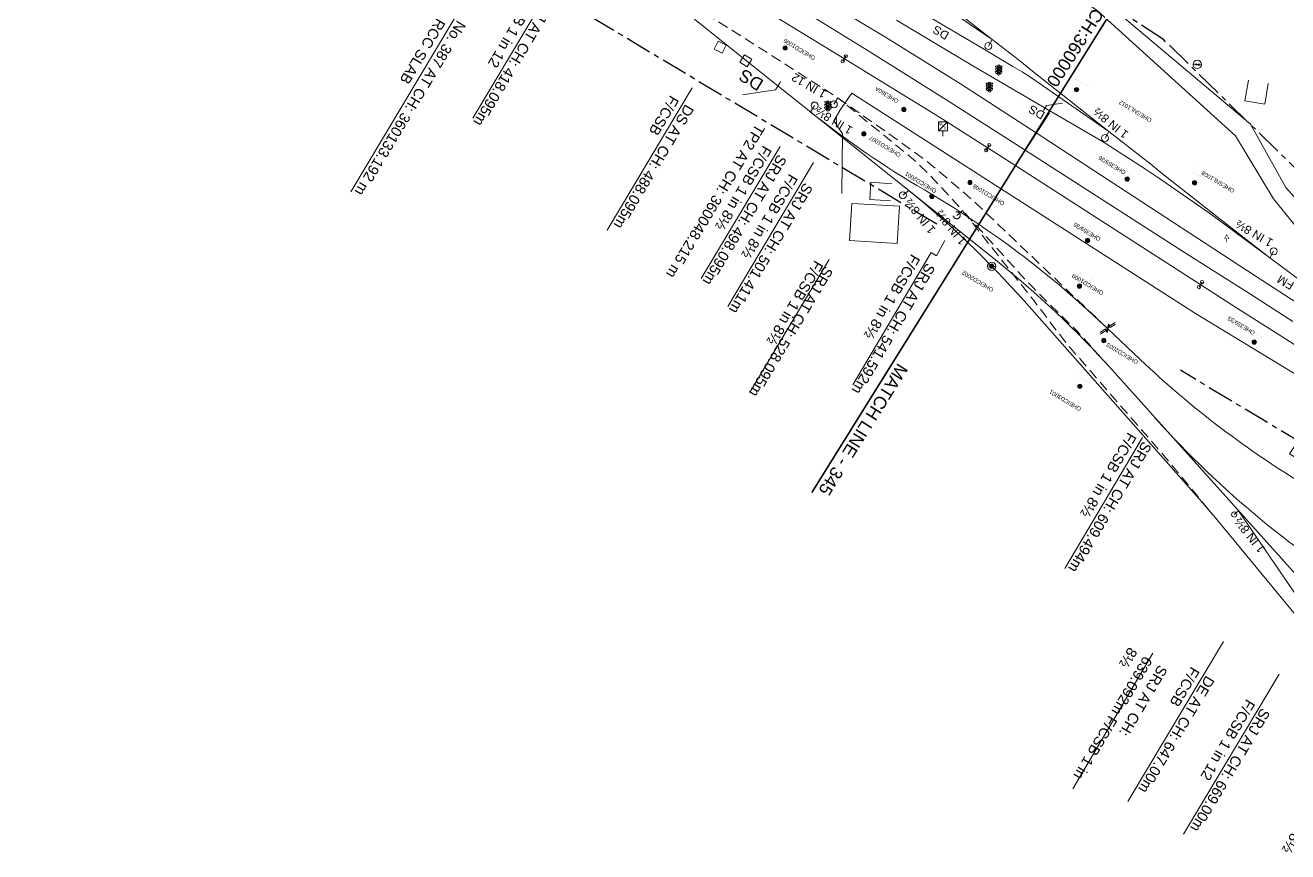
# Model space of a CAD drawing. Header units: metres. Extents: x 593168 to 611286, y 3401475 to 3412398.
# Drawn here: x 593867.4 to 594169.1, y 3411626.3 to 3411823.9 of the extents above; entities that cross this region are included whole.
import ezdxf

# ---------------------------------------------------------------- set-up
doc = ezdxf.new("R2010")
doc.units = ezdxf.units.M
doc.header["$MEASUREMENT"] = 0
for name, pattern in [('CENTER', [2, 1.25, -0.25, 0.25, -0.25]), ('DASHED', [0.75, 0.5, -0.25]), ('PHANTOM2', [1.25, 0.625, -0.125, 0.125, -0.125, 0.125, -0.125])]:
    doc.linetypes.add(name, pattern=pattern)
for name, color, linetype, lineweight in [('BRIDGE DETAILS PLAN', 7, 'Continuous', 0), ('CL OF RAILWAYTRACK', 7, 'Continuous', 30), ('Electric Pole', 251, 'Continuous', 0), ('Exg track', 7, 'Continuous', 0), ("EXG. TP CH's", 7, 'Continuous', 0), ('Existing IR Chainage', 7, 'Continuous', 0), ('Existing IR Track', 143, 'Continuous', 0), ('Fence', 251, 'F-LINE', 0), ('IR PROP. DETAILS', 190, 'Continuous', 0), ('OHE MAST', 8, 'Continuous', 0), ('OHE MAST TEXT', 8, 'Continuous', 0), ("SANEHWAL STN. SRJ'S", 251, 'Continuous', 0), ('SH.NOS', 251, 'Continuous', 0), ('Shed', 251, 'Continuous', 0), ('Sign Board', 251, 'Continuous', 0), ('Stage', 11, 'Continuous', 0), ('Subroad Edge', 34, 'Continuous', 0), ('WL', 7, 'Continuous', 0)]:
    doc.layers.add(name, color=color, linetype=linetype, lineweight=lineweight)
doc.layers.add('Existing Railway Boundary', color=7, linetype='CENTER')
doc.layers.add('MATCH LINE', color=7, linetype='Continuous')
doc.styles.add('CUT-FILL', font='cut-fill.shx', dxfattribs={"height": 2})
doc.styles.get("Standard").update_dxf_attribs({"font": 'arial.ttf'})
doc.styles.add('Style-Arial', font='arial.ttf')
doc.linetypes.add('F-LINE', pattern='A,0.6,["X",Standard,S=0.3,R=0,X=0,Y=-0.15],0.1', length=0.7)

# ---------------------------------------------------------------- blocks, each defined once
blk = doc.blocks.new('EP')
blk.add_hatch(color=8).paths.add_polyline_path([(-0.21, -0.05), (-0.21, 0.16), (-0.93, -0.01), (-0.31, 0.07), (-0.31, -0.19), (0.31, 0), (0.31, -0.24), (0.94, -0.01), (0.41, -0.1), (0.43, 0.15)])
at = {"color": 8}
for p, q in [((-0.93, -0.01), (-0.21, 0.16)), ((-0.31, 0.07), (-0.93, -0.01)), ((-0.31, -0.19), (-0.31, 0.07)), ((0.31, 0), (-0.31, -0.19)), ((-0.21, 0.16), (-0.21, -0.05)), ((-0.21, -0.05), (0.43, 0.15)), ((0.31, -0.24), (0.31, 0)), ((0.43, 0.15), (0.41, -0.1)), ((0.94, -0.01), (0.31, -0.24)), ((0.41, -0.1), (0.94, -0.01))]:
    blk.add_line(p, q, dxfattribs=at)
blk.add_circle((0, 0), 1, dxfattribs=at)
blk = doc.blocks.new('SIG')
for color, points in [(1, [(-0.22, 0.42, 0.180295), (-0.01, 0.33, -0.00255), (0.01, 0.33, -0.00255), (0.02, 0.33, 0.180295), (0.23, 0.42, -0.002654), (0.25, 0.44, 0.184495), (0.33, 0.65, 1.000001), (-0.32, 0.65, 0.184495), (-0.24, 0.44, -0.002654)]), (2, [(0.23, -0.23, -0.002654), (0.25, -0.21, 0.184495), (0.33, 0.01, 1.000001), (-0.32, 0.01, 0.184495), (-0.24, -0.21, -0.002654), (-0.22, -0.23, 0.180295), (-0.01, -0.32, -0.00255), (0.01, -0.32, -0.00255), (0.02, -0.32, 0.180295)]), (3, [(0.23, -0.88, -0.002654), (0.25, -0.86, 0.184495), (0.33, -0.64, 1.000001), (-0.32, -0.64, 0.184495), (-0.24, -0.86, -0.002654), (-0.22, -0.88, 0.395599)])]:
    blk.add_hatch(color=color).paths.add_polyline_path(points)
for p, q in [((-0.31, 0.98), (-0.32, -0.9)), ((0.33, -0.9), (0.32, 0.98))]:
    blk.add_line(p, q)
for points in [[(-0.31, 0.98), (-0.81, 0.98, 0.198758), (-0.42, 0.41, 0.003814), (-0.31, 0.39, 0.003814)], [(-0.31, 0.33), (-0.81, 0.33, 0.198758), (-0.42, -0.23, 0.003727), (-0.32, -0.26, 0.003727)], [(0.32, 0.98), (0.82, 0.98, -0.198758), (0.44, 0.41, -0.003814), (0.32, 0.39, -0.003814)], [(0.32, 0.33), (0.82, 0.33, -0.198758), (0.44, -0.23, -0.003727), (0.33, -0.26, -0.003727)], [(-0.32, -0.32), (-0.81, -0.32, 0.198758), (-0.42, -0.88, 0.003639), (-0.32, -0.9)], [(0.33, -0.32), (0.82, -0.32, -0.198758), (0.44, -0.88, -0.003639), (0.33, -0.9)]]:
    blk.add_lwpolyline(points, format="xyb")
for centre, radius, start, end in [((0.01, 0.91), 0.324, 12.4049, 167.5951), ((0.01, 0.81), 0.357, 27.7578, 152.2422), ((0.01, -0.9), 0.324, 181.4572, 358.5428)]:
    blk.add_arc(centre, radius, start, end)
blk = doc.blocks.new('WL')
at = {"layer": 'WL'}
for p, q in [((1.07, 3.42), (-1.06, 3.42)), ((-1.06, 3.42), (-1.06, 1.29)), ((1.07, 1.29), (1.07, 3.42)), ((-1.06, 1.29), (1.07, 1.29)), ((0, 1.29), (0, 0))]:
    blk.add_line(p, q, dxfattribs=at)
blk.add_lwpolyline([(-1.06, 1.29), (1.07, 3.42)], dxfattribs=at)
at = {"layer": 'WL', "style": 'CUT-FILL'}
for s, p in [('W', (-0.08, 3.25)), ('L', (0.61, 2.26))]:
    blk.add_text(s, height=0.739, rotation=180, dxfattribs=at).set_placement(p)
blk = doc.blocks.new('TSB8')
at = {"layer": 'SH.NOS', "const_width": 0.132}
blk.add_lwpolyline([(-0.51, 0.84), (0.54, 0.84), (0, 1.85)], close=True, dxfattribs=at)
at = {"layer": 'SH.NOS', "const_width": 0.142}
blk.add_lwpolyline([(0, 0.84), (0, 0)], dxfattribs=at)
at = {"layer": 'SH.NOS', "style": 'CUT-FILL'}
blk.add_text('8', height=0.2, dxfattribs=at).set_placement((-0.05, 1.03))
blk = doc.blocks.new('OHE MAST')
h = blk.add_hatch(color=253)
h.dxf.hatch_style = 1
edge = h.paths.add_edge_path()
edge.add_arc((0, 0), 0.514, 0, 360)
at = {"color": 253, "const_width": 0.01}
for points in [[(-1.03, -1.71), (0, 0)], [(-3.09, -2.23), (-2.32, -0.94), (0.26, -2.49), (-0.52, -3.77)]]:
    blk.add_lwpolyline(points, dxfattribs=at)
at = {"color": 253}
blk.add_circle((0, 0), 0.514, dxfattribs=at)

msp = doc.modelspace()

# ---------------------------------------------------------------- linework, layer by layer
at = {"layer": 'BRIDGE DETAILS PLAN', "lineweight": 13, "flags": 128}
msp.add_lwpolyline([(593990.3363, 3411859.609), (593945.2701, 3411784.0394)], dxfattribs=at)
at = {"layer": 'CL OF RAILWAYTRACK', "linetype": 'Continuous', "lineweight": 13, "flags": 128}
for points in [[(594127.8909, 3411752.8139), (594126.6238, 3411751.9749), (594126.3303, 3411752.4181), (594125.8733, 3411750.7746), (594125.551, 3411751.2614), (594124.2859, 3411750.4237)], [(594127.9679, 3411752.4233), (594126.7009, 3411751.5843), (594126.4074, 3411752.0274), (594125.9504, 3411750.384), (594125.6281, 3411750.8707), (594124.363, 3411750.033)]]:
    msp.add_lwpolyline(points, dxfattribs=at)
at = {"layer": 'Exg track'}
for p, q in [((594098.5293, 3411820.4394), (594097.6046, 3411818.885)), ((594061.5913, 3411806.5156), (594060.6666, 3411804.9612)), ((594126.4004, 3411798.4431), (594125.4757, 3411796.8887)), ((594164.8487, 3411768.2735), (594165.7734, 3411769.8279)), ((594157.3824, 3411707.7468), (594156.3358, 3411706.8839))]:
    msp.add_line(p, q, dxfattribs=at)
at = {"layer": 'Exg track', "elevation": 256.628}
msp.add_lwpolyline([(594110.7885, 3411803.4858), (594111.4602, 3411804.6369), (594115.3132, 3411805.2043)], dxfattribs=at)
at = {"layer": 'Exg track'}
for centre, radius in [((594097.6046, 3411818.885), 0.8325), ((594060.6666, 3411804.9612), 0.8325), ((594125.4757, 3411796.8887), 0.8325), ((594165.7734, 3411769.8279), 0.8325), ((594156.3358, 3411706.8839), 0.6244)]:
    msp.add_circle(centre, radius, dxfattribs=at)
at = {"layer": "EXG. TP CH's", "color": 7, "lineweight": 0, "flags": 128}
for points in [[(594062.8011, 3411815.2386), (594063.5422, 3411816.4319)], [(594097.0751, 3411793.9924), (594097.8161, 3411795.1857)], [(594147.933, 3411761.2622), (594148.6741, 3411762.4555)]]:
    msp.add_lwpolyline(points, dxfattribs=at)
at = {"layer": "EXG. TP CH's", "color": 7, "lineweight": 0}
for centre in [(594062.8011, 3411815.2386), (594063.5422, 3411816.4319), (594097.8161, 3411795.1857), (594097.0751, 3411793.9924), (594147.933, 3411761.2622), (594148.6741, 3411762.4555)]:
    msp.add_circle(centre, 0.375, dxfattribs=at)
at = {"layer": 'Existing IR Chainage', "color": 7, "linetype": 'Continuous', "lineweight": 13, "flags": 128}
msp.add_lwpolyline([(594112.1991, 3411802.9293), (594104.0777, 3411790.3181)], dxfattribs=at)
at = {"layer": 'Existing IR Track', "color": 88, "linetype": 'DASHED', "ltscale": 5}
msp.add_line((594091.4262, 3411779.5683), (594090.0307, 3411778.4177), dxfattribs=at)
at = {"layer": 'Existing IR Track', "flags": 128}
for points in [[(594175.1556, 3411760.6486), (594164.8487, 3411768.2735), (594150.7709, 3411779.2873), (594138.8486, 3411788.689), (594136.4033, 3411790.6737), (594133.9127, 3411792.5851), (594126.4004, 3411798.4431), (594108.5333, 3411812.5874), (594104.6856, 3411815.6591), (594098.5293, 3411820.4394), (594081.1584, 3411834.074)], [(594098.5293, 3411820.4394), (594080.2895, 3411832.9917)], [(594172.7046, 3411756.6344), (594161.5646, 3411763.7947), (594147.5645, 3411772.9255), (594130.5802, 3411784.0368), (594110.6468, 3411797.1149), (594090.9736, 3411809.8861), (594073.0053, 3411821.0304), (594057.2332, 3411830.5704)], [(594126.4004, 3411798.4431), (594107.6709, 3411811.4546), (594105.678, 3411812.6922), (594103.4639, 3411814.0271), (594096.6732, 3411818.0956), (594078.4392, 3411828.8478)], [(594182.716, 3411739.8767), (594167.9479, 3411749.2577), (594156.9131, 3411756.3452), (594142.3296, 3411765.6846), (594101.8933, 3411791.7248), (594085.8784, 3411801.8772), (594065.0689, 3411814.6802), (594047.2465, 3411825.5304)], [(594170.3863, 3411753.0684), (594159.3252, 3411760.1143), (594145.1366, 3411769.1196), (594104.1669, 3411795.4312), (594087.448, 3411806.1138), (594068.6127, 3411817.9029), (594054.1185, 3411826.7874)], [(594164.8487, 3411768.2735), (594150.4398, 3411778.9533), (594138.0294, 3411787.5089), (594135.3528, 3411789.2991), (594132.6687, 3411791.0693), (594125.2819, 3411795.8184), (594109.4486, 3411805.037), (594093.8465, 3411814.1532), (594075.6643, 3411825.0567)], [(594213.1074, 3411645.6773), (594127.0822, 3411741.534)], [(594190.9467, 3411658.6947), (594157.3948, 3411707.7571)], [(594207.2956, 3411638.8654), (594152.5838, 3411705.2245)]]:
    msp.add_lwpolyline(points, dxfattribs=at)
at = {"layer": 'Existing IR Track', "color": 88, "linetype": 'DASHED', "ltscale": 5, "flags": 128}
for points in [[(594126.0393, 3411751.3715), (594094.1427, 3411781.7816), (594084.9866, 3411789.6554), (594081.8744, 3411792.0925), (594079.2064, 3411794.076), (594061.5913, 3411806.5156), (594049.5327, 3411814.2402), (594040.2822, 3411820.1639), (594025.8244, 3411829.2481), (594019.0075, 3411833.4775)], [(594152.5838, 3411705.2245), (594140.3497, 3411720.063), (594116.1505, 3411747.9282), (594108.5092, 3411757.9874), (594091.4241, 3411779.5667), (594083.6955, 3411787.9301), (594080.9645, 3411790.6235), (594079.7138, 3411791.7712), (594061.5913, 3411806.5156)], [(594127.0822, 3411741.534), (594118.8352, 3411750.7235), (594109.9713, 3411759.4249), (594108.1305, 3411761.3172), (594106.8534, 3411762.5917), (594091.4302, 3411779.5673)]]:
    msp.add_lwpolyline(points, dxfattribs=at)
at = {"layer": 'Existing IR Track', "flags": 128}
for points in [[(594765.4998, 3411359.2689), (594383.5182, 3411587.9542), (594307.7483, 3411633.2185), (594252.2457, 3411666.4217), (594173.9335, 3411713.5071, -0.05429469), (594133.8798, 3411743.9449), (594126.0393, 3411751.3715)], [(594753.6821, 3411348.8613), (594375.8133, 3411575.0844), (594300.0556, 3411620.3413), (594244.5308, 3411653.5579), (594190.8143, 3411685.8549, -0.07465406), (594137.6223, 3411729.7893)]]:
    msp.add_lwpolyline(points, format="xyb", dxfattribs=at)
at = {"layer": 'Existing IR Track', "color": 88, "linetype": 'DASHED', "ltscale": 5}
msp.add_circle((594090.0307, 3411778.4177), 0.8325, dxfattribs=at)
at = {"layer": 'Existing Railway Boundary', "ltscale": 5}
for points in [[(595219.3757, 3411224.4926), (595139.956, 3411236.51), (595055.2514, 3411260.2607), (595055.2471, 3411260.3203), (595019.6301, 3411275.5296), (595019.8343, 3411275.5642), (594996.1386, 3411287.071), (594964.5551, 3411304.37), (594878.4143, 3411354.1285), (594195.4154, 3411765.8048), (594139.4384, 3411820.4266), (594013.2418, 3411902.9335), (593973.1737, 3411931.7423), (593936.2204, 3411951.7466)], [(594085.2517, 3411776.2884), (593867.4315, 3411906.9358)], [(594292.963, 3411651.7042), (594143.476, 3411741.3658)]]:
    msp.add_lwpolyline(points, dxfattribs=at)
at = {"layer": 'Fence'}
msp.add_lwpolyline([(594062.5426, 3411783.6608), (594062.7124, 3411797.8773), (594060.6572, 3411800.9724), (594061.9828, 3411803.3192), (594062.0281, 3411803.3785), (594064.9404, 3411807.5957), (594147.1105, 3411754.9731), (594179.1029, 3411735.4852), (594179.0827, 3411735.4836), (594169.574, 3411721.4368), (594204.3393, 3411699.4703), (594251.4831, 3411671.0074), (594319.8463, 3411630.3876), (594367.1251, 3411602.3104), (594416.9809, 3411572.6537), (594521.5876, 3411510.8554), (594560.3841, 3411487.9896), (594648.9329, 3411435.2423), (594711.7619, 3411397.919), (594772.0184, 3411362.6461)], dxfattribs=at)
at = {"layer": 'IR PROP. DETAILS', "lineweight": 13}
for p, q in [((594055.1247, 3411803.114), (594056.0562, 3411804.6643)), ((594078.5555, 3411784.378), (594077.16, 3411783.2273))]:
    msp.add_line(p, q, dxfattribs=at)
at = {"layer": 'IR PROP. DETAILS'}
for points in [[(594127.0822, 3411741.534, 0.04122277), (594099.2837, 3411767.7968), (594025.4327, 3411826.8608, 0.02380503), (593991.4194, 3411851.5045)], [(594055.1247, 3411803.114, 0.03551308), (594082.3125, 3411784.4811, -0.05799573), (594125.2131, 3411752.1593)], [(594152.5838, 3411705.2245, 0.00870764), (594147.3287, 3411711.3768), (594106.1189, 3411757.9551, 0.04115838), (594078.5533, 3411784.3764)]]:
    msp.add_lwpolyline(points, format="xyb", dxfattribs=at)
at = {"layer": 'IR PROP. DETAILS', "lineweight": 13, "flags": 128}
for points in [[(593996.7631, 3411839.1468), (593974.3628, 3411801.6627)], [(594026.8262, 3411808.8575), (594006.4974, 3411774.8399)], [(594153.7901, 3411676.5279), (594130.928, 3411638.2711)], [(594167.0525, 3411668.7587), (594144.1904, 3411630.5019)]]:
    msp.add_lwpolyline(points, dxfattribs=at)
at = {"layer": 'IR PROP. DETAILS'}
msp.add_lwpolyline([(594047.924, 3411810.3169), (594046.7006, 3411808.4072), (594038.8372, 3411807.2377)], dxfattribs=at)
at = {"layer": 'IR PROP. DETAILS', "lineweight": 13, "elevation": 254.7974}
msp.add_lwpolyline([(594047.8295, 3411794.9018), (594028.9535, 3411763.3152)], dxfattribs=at)
at = {"layer": 'IR PROP. DETAILS', "lineweight": 13}
msp.add_lwpolyline([(594059.5159, 3411767.8214), (594040.6399, 3411736.2349)], dxfattribs=at)
for centre in [(594056.0562, 3411804.6643), (594077.16, 3411783.2273)]:
    msp.add_circle(centre, 0.8325, dxfattribs=at)
at = {"layer": 'MATCH LINE', "linetype": 'PHANTOM2', "ltscale": 15, "const_width": 0.4}
msp.add_lwpolyline([(594145.5271, 3411856.8874), (594055.4087, 3411712.1538)], dxfattribs=at)
at = {"layer": "SANEHWAL STN. SRJ'S", "color": 88, "lineweight": 13, "flags": 128}
for points in [[(594055.7798, 3411791.0262), (594035.2994, 3411756.6233)], [(594087.2276, 3411772.4339), (594085.2045, 3411768.7493), (594083.9196, 3411769.5076), (594065.243, 3411737.8805)]]:
    msp.add_lwpolyline(points, dxfattribs=at)
at = {"layer": "SANEHWAL STN. SRJ'S", "lineweight": 13, "flags": 128}
for points in [[(594134.417, 3411725.3489), (594115.8964, 3411693.9664)], [(594136.9035, 3411673.7861), (594117.7501, 3411641.3314)]]:
    msp.add_lwpolyline(points, dxfattribs=at)
at = {"layer": 'Shed'}
for points in [[(594038.2028, 3411814.9996, 256.4869), (594039.3097, 3411816.7933, 256.331), (594041.0576, 3411815.7336, 256.208), (594039.9476, 3411813.9349, 256.208)], [(594064.9931, 3411781.2681, 259.8889), (594076.3209, 3411780.5886, 258.5084), (594075.8116, 3411771.691, 258.3794), (594064.4003, 3411772.3754, 258.3794)]]:
    msp.add_polyline3d(points, close=True, dxfattribs=at)
for points in [[(594164.4925, 3411809.9129, 257.9445), (594163.6303, 3411804.9893, 257.9445), (594158.8758, 3411805.8219, 257.9265), (594159.7381, 3411810.7455, 257.9265)], [(594074.2175, 3411781.85, 258.4994), (594069.2301, 3411782.1838, 258.4994), (594069.5068, 3411786.3192, 257.8675), (594074.4942, 3411785.9855, 257.8675)]]:
    msp.add_polyline3d(points, dxfattribs=at)
at = {"layer": 'Stage'}
msp.add_polyline3d([(594033.9646, 3411817.2187, 256.9768), (594032.1065, 3411818.1211, 257.0678), (594033.0482, 3411820.0347, 257.0078), (594034.9081, 3411819.1315, 257.0078)], close=True, dxfattribs=at)
at = {"layer": 'Subroad Edge'}
for points in [[(594743.4914, 3411433.5636, 256.252), (594625.8162, 3411503.3334, 256.1021), (594565.4057, 3411539.8208, 256.0261), (594494.0908, 3411582.2968, 256.191), (594426.3824, 3411623.0386, 256.0981), (594414.3151, 3411630.279, 256.0251), (594392.0459, 3411643.6024, 256.0181), (594332.2068, 3411679.0563, 256.141), (594277.4658, 3411712.2587, 256.196), (594236.9134, 3411736.3523, 256.168), (594204.317, 3411753.9367, 256.188), (594179.417, 3411772.9736, 256.324), (594168.7041, 3411785.0447, 256.251), (594160.2137, 3411800.1846, 256.271), (594124.6682, 3411830.2902, 256.418), (594103.7824, 3411844.1325, 256.5319), (594084.0928, 3411858.7686, 256.8268), (594068.7511, 3411869.013, 256.7349), (594027.3444, 3411891.9881, 256.8348)], [(594741.3132, 3411431.1755, 256.366), (594624.0587, 3411501.0332, 256.14), (594563.9086, 3411537.0264, 256.121), (594492.3074, 3411580.1653, 256.196), (594425.254, 3411620.5933, 256.132), (594413.1004, 3411627.8898, 256.0831), (594390.6829, 3411641.0931, 256.0761), (594330.8517, 3411676.6707, 256.183), (594275.8019, 3411709.961, 256.22), (594235.3906, 3411734.1183, 256.184), (594202.4252, 3411751.0938, 256.409), (594175.6376, 3411770.1478, 256.412), (594165.7046, 3411782.3655, 256.297), (594156.6771, 3411797.4123, 256.159), (594123.5115, 3411827.4402, 256.367), (594101.8387, 3411841.914, 256.5059), (594081.7943, 3411855.4943, 256.9168), (594063.7375, 3411866.4897, 256.8408), (594025.8282, 3411889.3214, 256.7929)]]:
    msp.add_polyline3d(points, dxfattribs=at)

# ---------------------------------------------------------------- block references
at = {"layer": 'Electric Pole', "xscale": 0.9997078270007302, "yscale": 0.9997078270007302, "zscale": 0.9997078270007302}
for p in [(594147.5048, 3411814.4955, 258.1984), (594098.3864, 3411766.2372, 259.2561)]:
    msp.add_blockref('EP', p, dxfattribs=at)
at = {"layer": 'OHE MAST', "rotation": 180}
for p in [(594049.0359, 3411818.4196), (594049.0359, 3411818.4196), (594118.6675, 3411808.4542), (594118.6675, 3411808.4542), (594077.4078, 3411803.7419), (594077.4078, 3411803.7419), (594067.8522, 3411797.8669), (594067.8522, 3411797.8669), (594093.2044, 3411786.252), (594093.2044, 3411786.252), (594130.7918, 3411787.0807), (594130.7918, 3411787.0807), (594146.8642, 3411786.2189), (594146.8642, 3411786.2189), (594084.0966, 3411782.9448), (594084.0966, 3411782.9448), (594121.3057, 3411772.4061), (594121.3057, 3411772.4061), (594098.3864, 3411766.2372), (594098.3864, 3411766.2372), (594119.3628, 3411761.4993), (594119.3628, 3411761.4993), (594125.1873, 3411748.4835), (594125.1873, 3411748.4835), (594161.1403, 3411748.1099), (594161.1403, 3411748.1099), (594119.4656, 3411737.54), (594119.4656, 3411737.54)]:
    msp.add_blockref('OHE MAST', p, dxfattribs=at)
at = {"layer": 'Sign Board', "xscale": 0.9997078270007302, "yscale": 0.9997078270007302, "zscale": 0.9997078270007302}
for name, p in [('SIG', (594100.0713, 3411813.1232, 256.4989)), ('SIG', (594097.8485, 3411809.0484, 256.5009)), ('SIG', (594059.2572, 3411804.5617, 256.447)), ('TSB8', (594154.5436, 3411771.9515, 256.302))]:
    msp.add_blockref(name, p, dxfattribs=at)
at = {"layer": 'WL', "xscale": 0.9997078270007302, "yscale": 0.9997078270007302, "zscale": 0.9997078270007302}
msp.add_blockref('WL', (594086.7478, 3411797.3581, 257.8006), dxfattribs=at)

# ---------------------------------------------------------------- texts
at = {"layer": 'BRIDGE DETAILS PLAN', "style": 'Style-Arial'}
for s, p in [('1 x 1.82 m RCC SLAB', (593974.7182, 3411840.535)), ('EXG. Br. No. 387 AT CH: 360133.192 m', (593978.3155, 3411837.8248))]:
    msp.add_text(s, height=2.5, rotation=239, dxfattribs=at).set_placement(p)
at = {"layer": 'Exg track'}
for s, rotation, p in [('DS', 149.797857, (594088.4237, 3411821.9843, 252.2455)), ('1 IN 12', 149.797857, (594059.1298, 3411807.9905, 513.3765)), ('DS', 149.797857, (594111.3239, 3411802.9466, 252.2262)), ('1 IN 8½', 140.837415, (594131.2581, 3411798.1319, 342.4782)), ('1 IN 8½', 149.797857, (594165.8495, 3411772.4577, 342.4782)), ('FM', 149.797857, (594170.849, 3411762.2252, -256.8085)), ('1 IN 8½', 128.826786, (594163.8459, 3411698.7518, 342.4782))]:
    msp.add_text(s, height=2, rotation=rotation, dxfattribs=at).set_placement(p)
at = {"layer": "EXG. TP CH's", "color": 7, "lineweight": 0, "insert": (594021.5049, 3411763.7554), "char_height": 2.5, "attachment_point": 6, "rotation": 239, "line_spacing_factor": 0.60024, "style": 'Style-Arial'}
msp.add_mtext('TP2 AT CH: 360048.215 m', dxfattribs=at)
at = {"layer": 'Existing IR Chainage', "color": 7, "lineweight": 0, "insert": (594112.5899, 3411809.584), "char_height": 3, "attachment_point": 6, "rotation": 237.219259, "line_spacing_factor": 0.6003, "style": 'Style-Arial'}
msp.add_mtext('CH:360000', dxfattribs=at)
at = {"layer": 'Existing IR Track', "color": 88, "linetype": 'DASHED', "ltscale": 5}
msp.add_text('1 IN 8½', height=2, rotation=128.826786, dxfattribs=at).set_placement((594092.4973, 3411772.3016))
at = {"layer": 'IR PROP. DETAILS'}
for s, height, rotation, p in [('DS', 3, 148.455243, (594044.1424, 3411810.532, -257.7411)), ('1 IN 8½', 2, 148.455243, (594065.3602, 3411799.32, -171.8274)), ('1 IN 8½', 2, 128.826786, (594085.1081, 3411775.0218))]:
    msp.add_text(s, height=height, rotation=rotation, dxfattribs=at).set_placement(p)
at = {"layer": 'IR PROP. DETAILS', "lineweight": 13, "char_height": 2.5, "width": 48.267487, "attachment_point": 4, "rotation": 239.137675, "line_spacing_factor": 0.648, "style": 'Style-Arial'}
for s, insert in [('\\pxsm1;SRJ AT CH: 418.095m \\PF/CSB 1 in 12', (593991.8892, 3411831.6405)), ('\\pxsm1;DS AT CH: 488.095m \\PF/CSB', (594024.4856, 3411805.5905)), ('\\pxsm1;SRJ AT CH: 498.095m \\PF/CSB 1 in 8½', (594046.6668, 3411793.6058)), ('SRJ AT CH: 528.095m \\PF/CSB 1 in 8½', (594058.3532, 3411766.5255)), ('\\pxsm1;DE AT CH: 647.00m \\PF/CSB', (594148.9162, 3411669.0217)), ('\\pxsm1;SRJ AT CH: 669.00m \\PF/CSB 1 in 12', (594162.1786, 3411661.2525))]:
    msp.add_mtext(s, dxfattribs=dict(at, insert=insert))
at = {"layer": 'MATCH LINE', "linetype": 'Continuous'}
msp.add_text('MATCH LINE - 345', height=3, rotation=238, dxfattribs=at).set_placement((594075.9892, 3411743.2789))
at = {"layer": 'OHE MAST TEXT'}
for s, p in [('OHEICD1006', (594056.3396, 3411816.3101, 259.773)), ('OHE360A', (594076.2858, 3411805.9833, 256.292)), ('OHESNL1012', (594136.7566, 3411801.4301, 258.311)), ('OHEICD1007', (594076.8106, 3411793.0952, 259.3)), ('OHE359/36', (594130.5347, 3411788.9653, 258.153)), ('OHEICD2001', (594085.3365, 3411784.5049, 259.731)), ('OHESNL1008', (594156.5081, 3411784.5549, 258.061)), ('OHEICD1008', (594101.571, 3411781.5451, 256.976)), ('OHE359/35', (594124.5739, 3411773.0125, 258.314)), ('OHEICD2002', (594098.9412, 3411760.8858, 259.256)), ('OHEICD1009', (594125.2475, 3411760.1123, 259.691)), ('OHE359/33', (594161.4224, 3411750.6068, 258.436)), ('OHEICD2003', (594133.5173, 3411743.6073, 259.324)), ('OHEICD3001', (594119.8809, 3411732.3792, 259.708))]:
    msp.add_text(s, height=1, rotation=149, dxfattribs=at).set_placement(p)
at = {"layer": "SANEHWAL STN. SRJ'S", "color": 88, "lineweight": 13, "char_height": 2.5, "attachment_point": 4, "line_spacing_factor": 0.648, "style": 'Style-Arial'}
for s, insert, width, rotation in [('\\pxsm1;SRJ AT CH: 501.411m \\PF/CSB 1 in 8½', (594052.8952, 3411786.8321), 48.267487, 239.23426), ('\\pxsm1;SRJ AT CH: 541.592m F/CSB 1 in 8½', (594082.1282, 3411767.6503), 36.626162, 239.45269)]:
    msp.add_mtext(s, dxfattribs=dict(at, insert=insert, width=width, rotation=rotation))
at = {"layer": "SANEHWAL STN. SRJ'S", "lineweight": 13, "char_height": 2.5, "attachment_point": 4, "rotation": 239.45269, "line_spacing_factor": 0.648, "style": 'Style-Arial'}
for s, insert, width in [('\\pxsm1;SRJ AT CH: 609.494m F/CSB 1 in 8½', (594133.843, 3411725.0318), 36.181163), ('\\pxsm1;SRJ AT CH: 639.092m F/CSB 1 in 8½', (594135.8381, 3411672.6363), 35.32002), ('\\pxsm1;SRJ AT CH: 698.022m F/CSB 1 in 8½', (594182.0109, 3411644.6748), 36.172798)]:
    msp.add_mtext(s, dxfattribs=dict(at, insert=insert, width=width))

doc.saveas('drawing.dxf')
